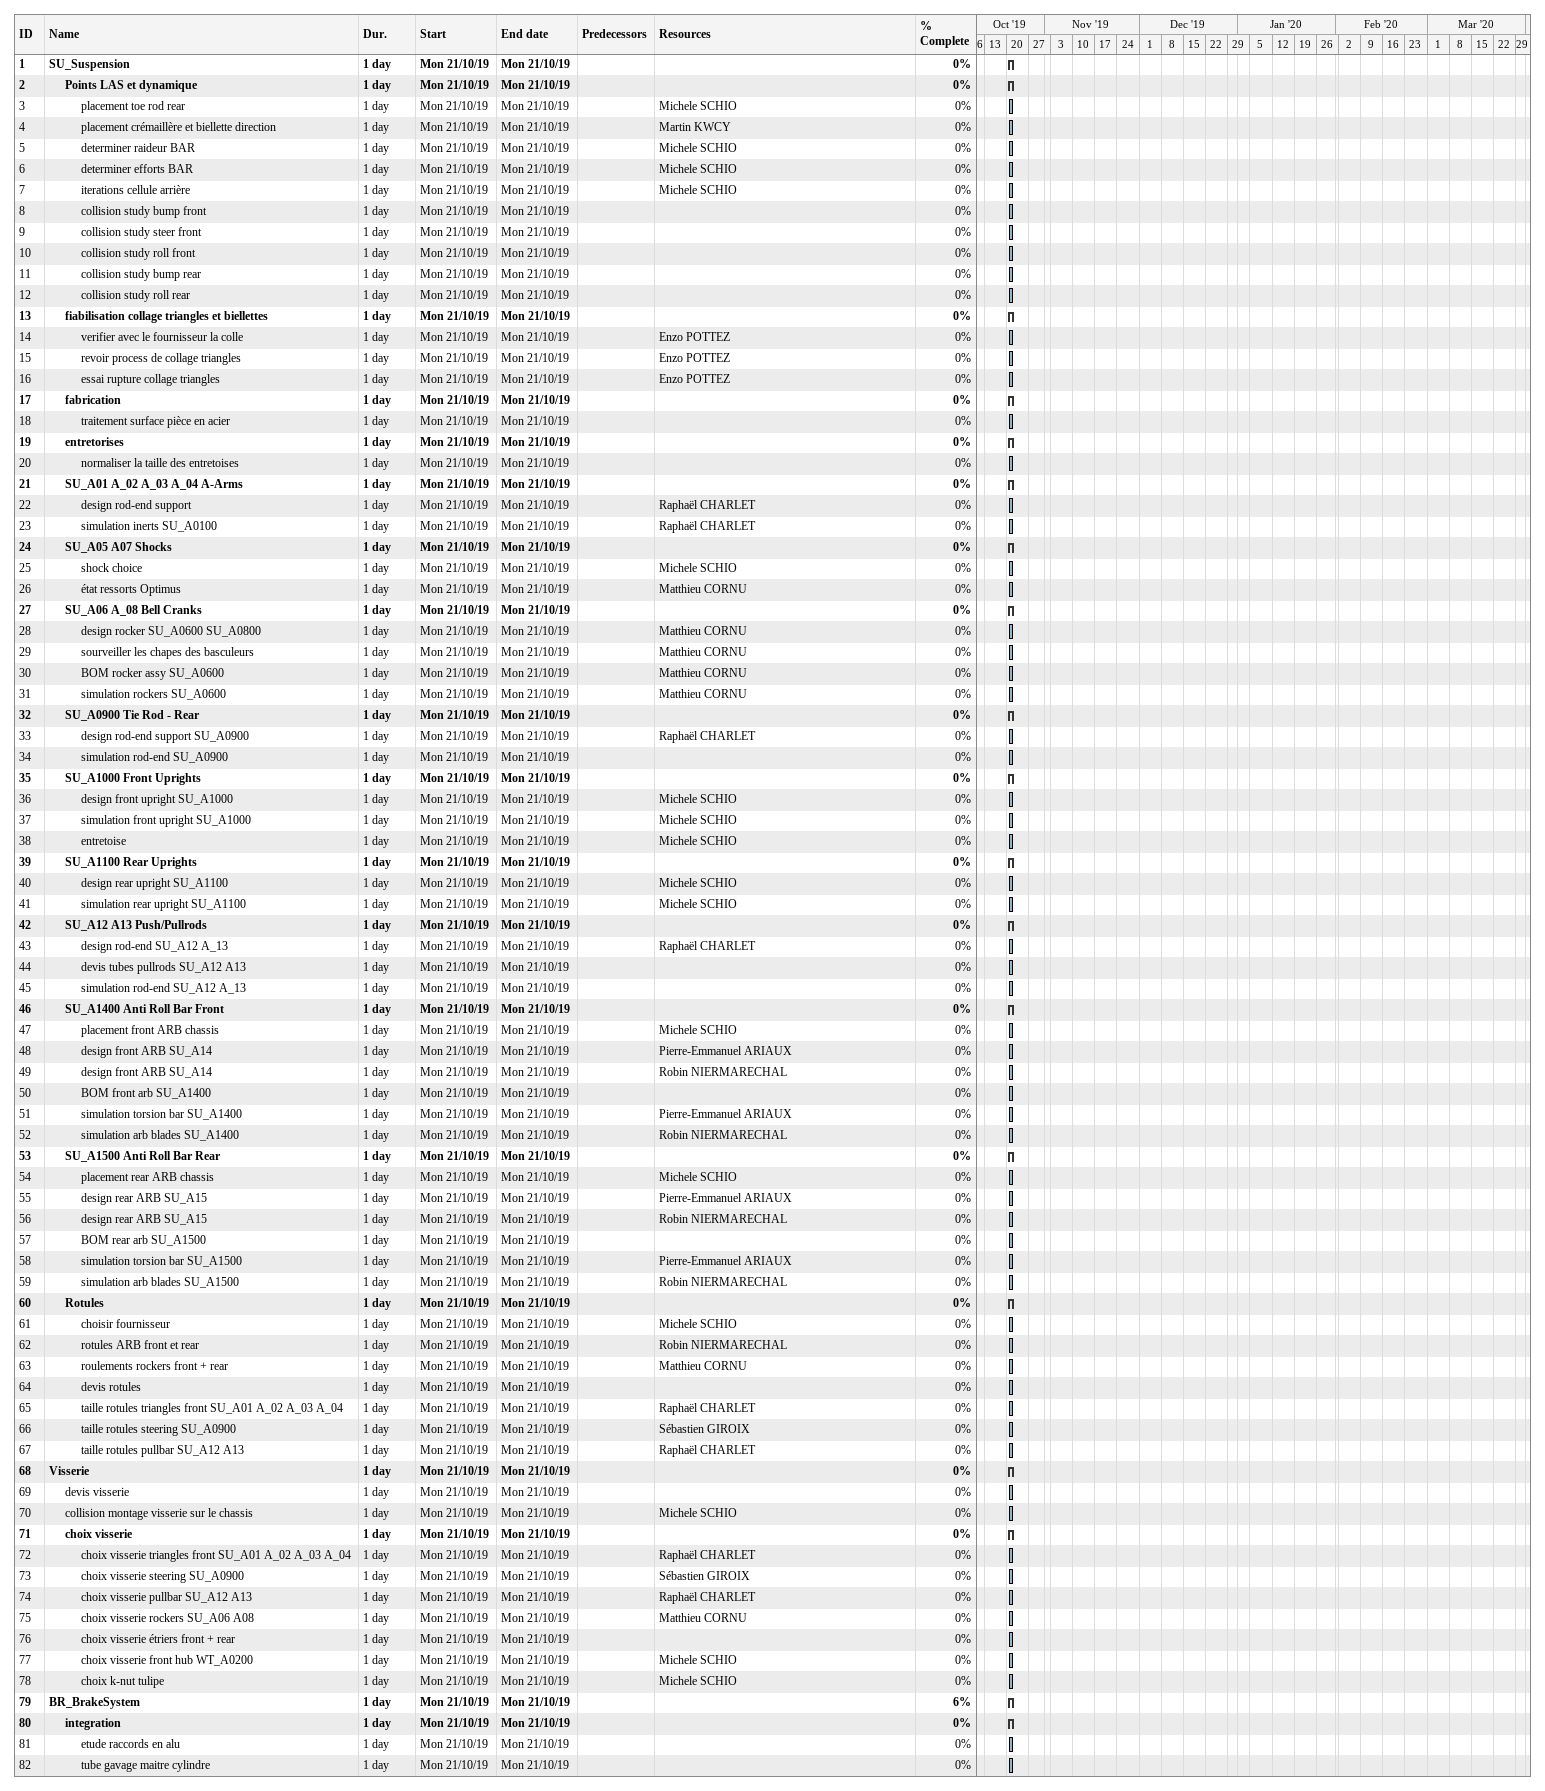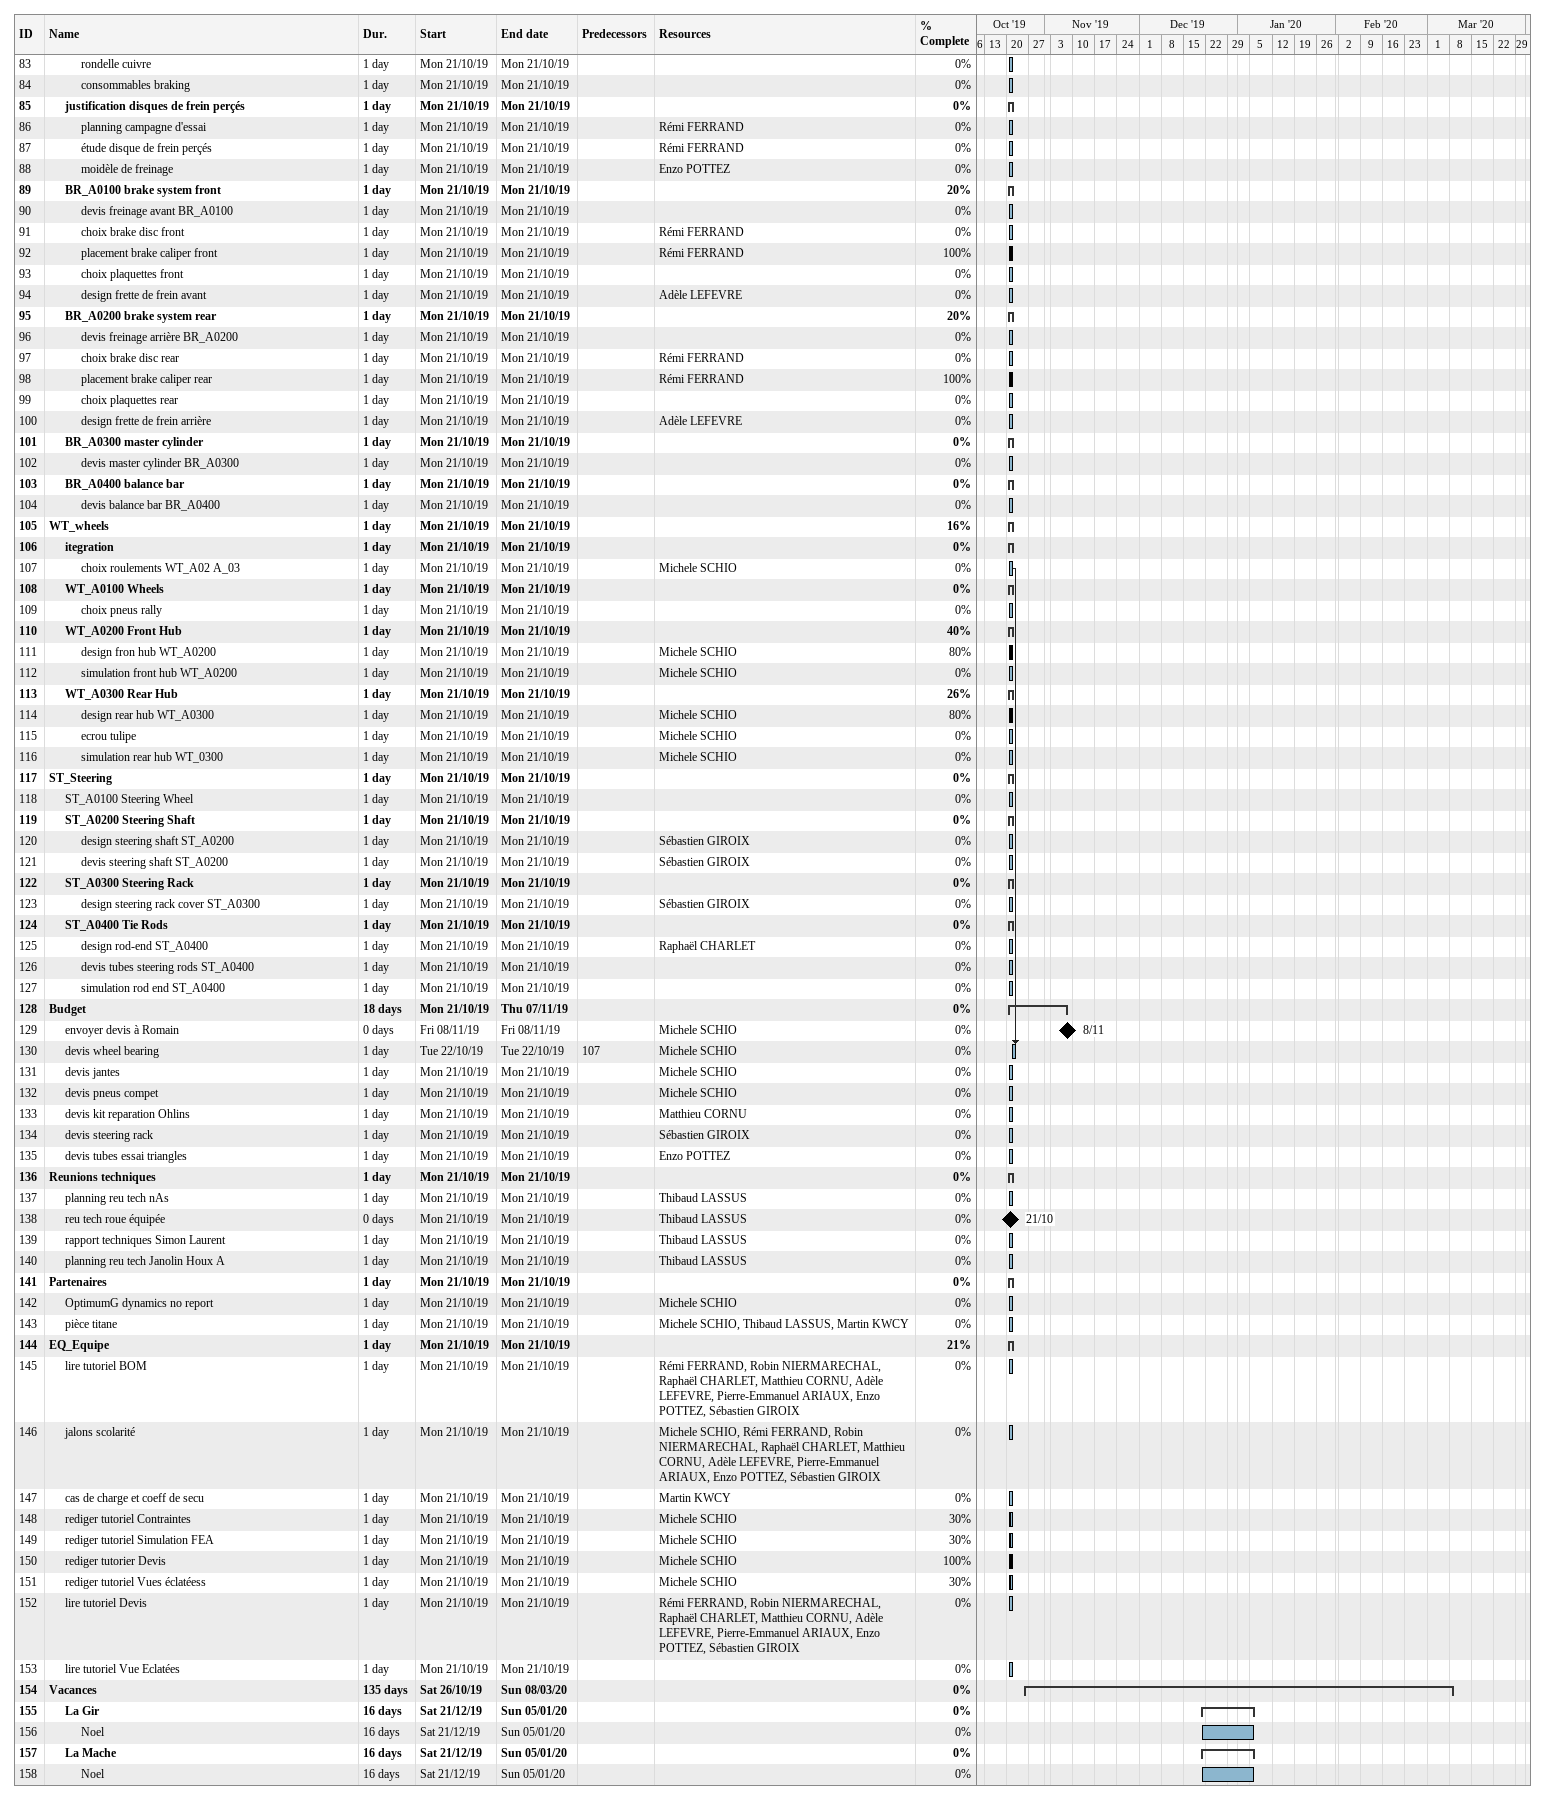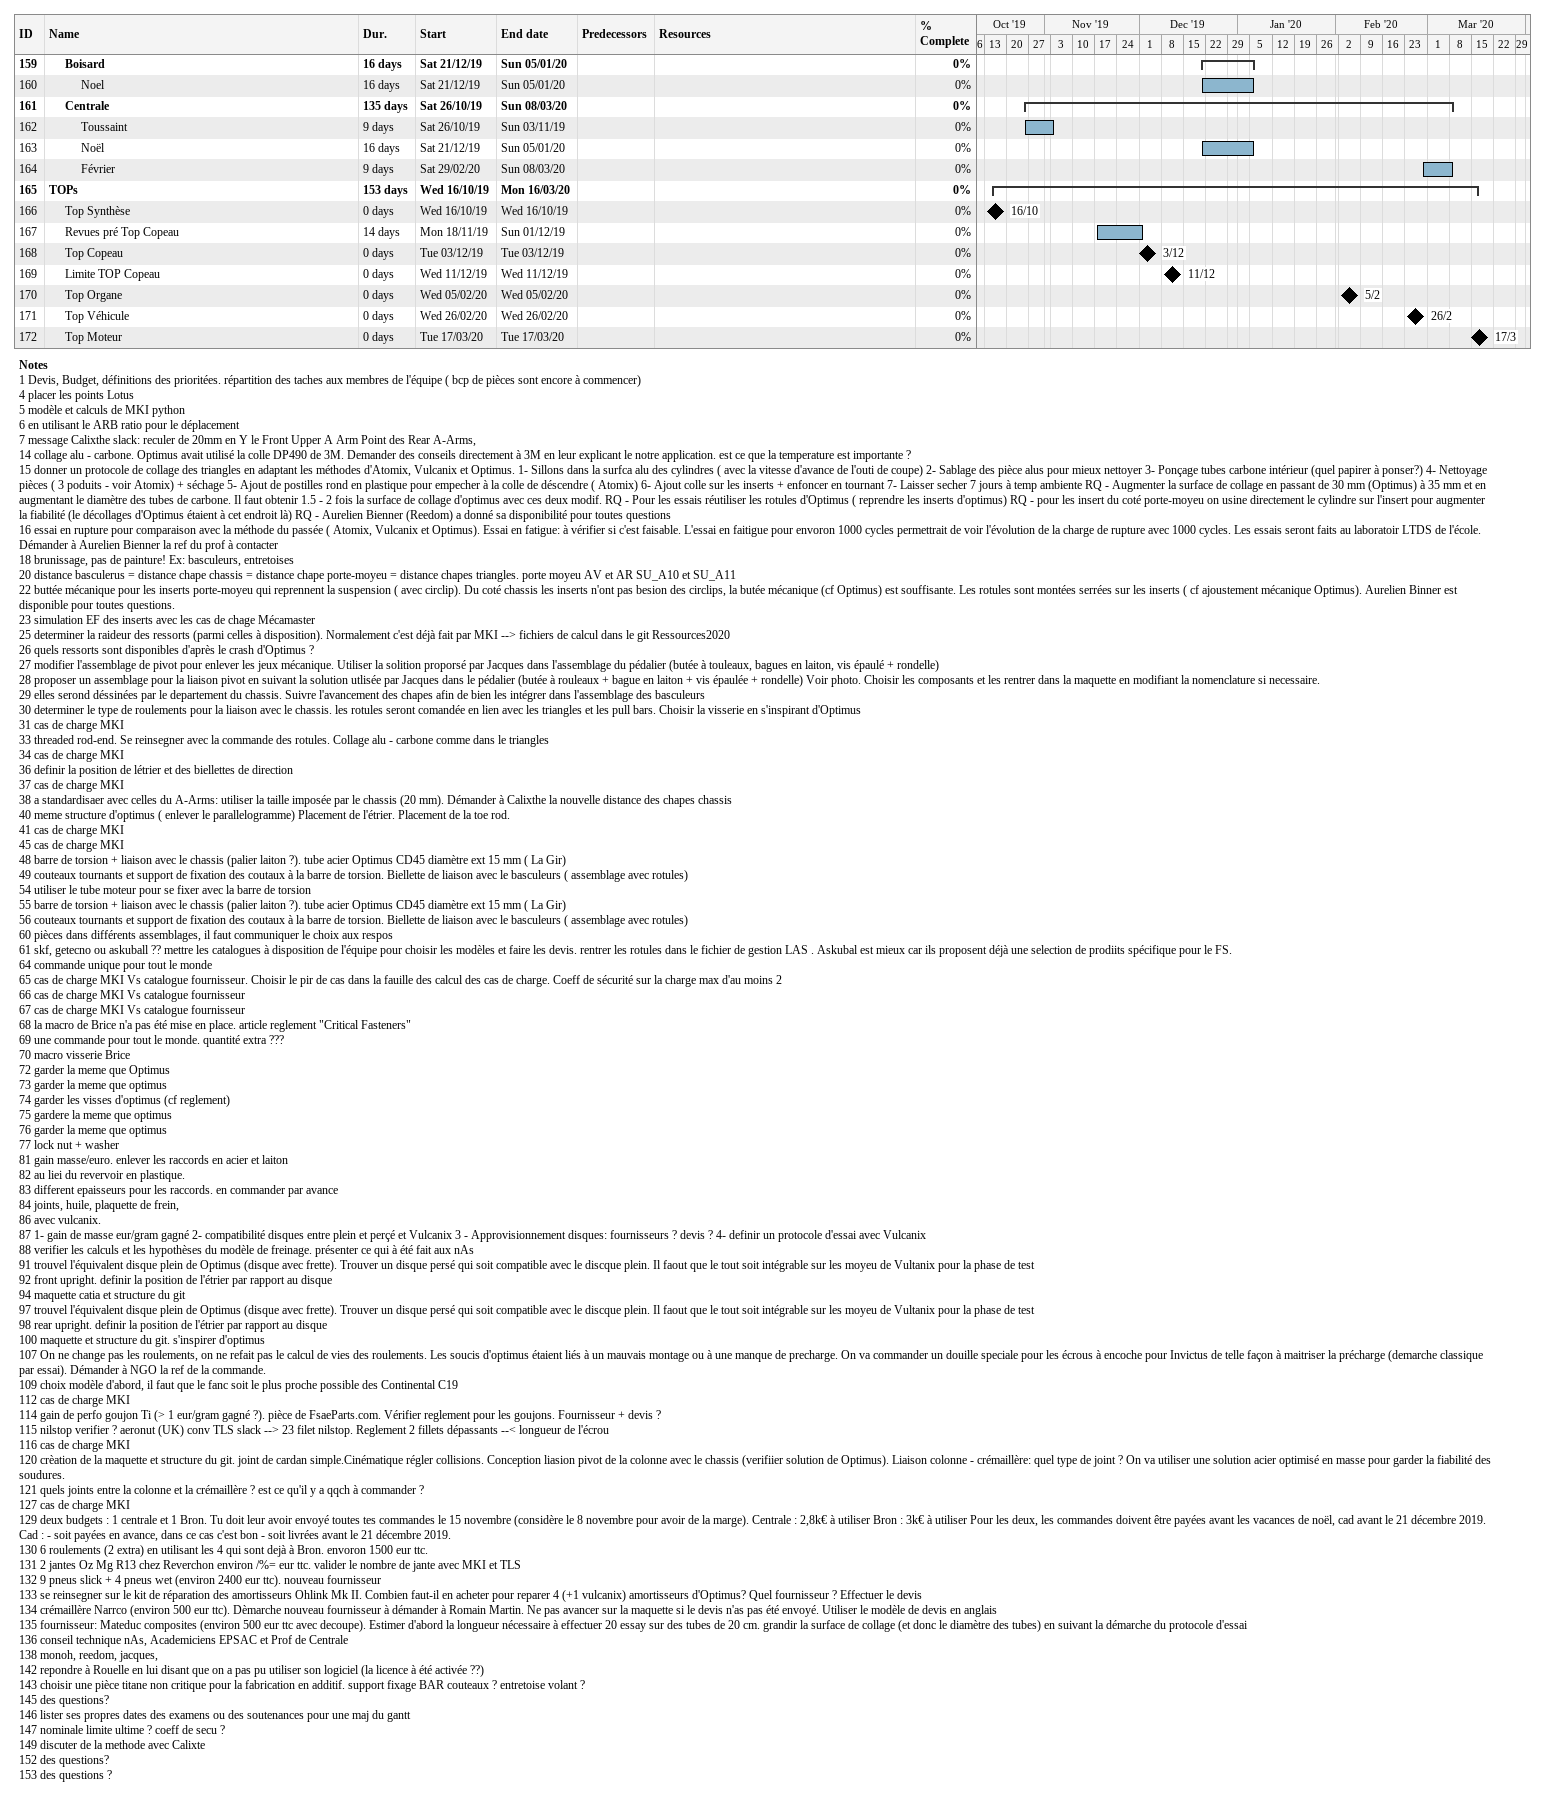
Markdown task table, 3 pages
| ID | Level | Task | Duration | Start | Finish | Predecessors | Resources | % complete |
|---|---|---|---|---|---|---|---|---|
| 1 | 1 | **SU_Suspension** | 1d | 2019-10-21 | 2019-10-21 |  |  | 0 |
| 2 | 2 | **Points LAS et dynamique** | 1d | 2019-10-21 | 2019-10-21 |  |  | 0 |
| 3 | 3 | placement toe rod rear | 1d | 2019-10-21 | 2019-10-21 |  | Michele SCHIO | 0 |
| 4 | 3 | placement crémaillère et biellette direction | 1d | 2019-10-21 | 2019-10-21 |  | Martin KWCY | 0 |
| 5 | 3 | determiner raideur BAR | 1d | 2019-10-21 | 2019-10-21 |  | Michele SCHIO | 0 |
| 6 | 3 | determiner efforts BAR | 1d | 2019-10-21 | 2019-10-21 |  | Michele SCHIO | 0 |
| 7 | 3 | iterations cellule arrière | 1d | 2019-10-21 | 2019-10-21 |  | Michele SCHIO | 0 |
| 8 | 3 | collision study bump front | 1d | 2019-10-21 | 2019-10-21 |  |  | 0 |
| 9 | 3 | collision study steer front | 1d | 2019-10-21 | 2019-10-21 |  |  | 0 |
| 10 | 3 | collision study roll front | 1d | 2019-10-21 | 2019-10-21 |  |  | 0 |
| 11 | 3 | collision study bump rear | 1d | 2019-10-21 | 2019-10-21 |  |  | 0 |
| 12 | 3 | collision study roll rear | 1d | 2019-10-21 | 2019-10-21 |  |  | 0 |
| 13 | 2 | **fiabilisation collage triangles et biellettes** | 1d | 2019-10-21 | 2019-10-21 |  |  | 0 |
| 14 | 3 | verifier avec le fournisseur la colle | 1d | 2019-10-21 | 2019-10-21 |  | Enzo POTTEZ | 0 |
| 15 | 3 | revoir process de collage triangles | 1d | 2019-10-21 | 2019-10-21 |  | Enzo POTTEZ | 0 |
| 16 | 3 | essai rupture collage triangles | 1d | 2019-10-21 | 2019-10-21 |  | Enzo POTTEZ | 0 |
| 17 | 2 | **fabrication** | 1d | 2019-10-21 | 2019-10-21 |  |  | 0 |
| 18 | 3 | traitement surface pièce en acier | 1d | 2019-10-21 | 2019-10-21 |  |  | 0 |
| 19 | 2 | **entretorises** | 1d | 2019-10-21 | 2019-10-21 |  |  | 0 |
| 20 | 3 | normaliser la taille des entretoises | 1d | 2019-10-21 | 2019-10-21 |  |  | 0 |
| 21 | 2 | **SU_A01 A_02 A_03 A_04 A-Arms** | 1d | 2019-10-21 | 2019-10-21 |  |  | 0 |
| 22 | 3 | design rod-end support | 1d | 2019-10-21 | 2019-10-21 |  | Raphaël CHARLET | 0 |
| 23 | 3 | simulation inerts SU_A0100 | 1d | 2019-10-21 | 2019-10-21 |  | Raphaël CHARLET | 0 |
| 24 | 2 | **SU_A05 A07 Shocks** | 1d | 2019-10-21 | 2019-10-21 |  |  | 0 |
| 25 | 3 | shock choice | 1d | 2019-10-21 | 2019-10-21 |  | Michele SCHIO | 0 |
| 26 | 3 | état ressorts Optimus | 1d | 2019-10-21 | 2019-10-21 |  | Matthieu CORNU | 0 |
| 27 | 2 | **SU_A06 A_08 Bell Cranks** | 1d | 2019-10-21 | 2019-10-21 |  |  | 0 |
| 28 | 3 | design rocker SU_A0600 SU_A0800 | 1d | 2019-10-21 | 2019-10-21 |  | Matthieu CORNU | 0 |
| 29 | 3 | sourveiller les chapes des basculeurs | 1d | 2019-10-21 | 2019-10-21 |  | Matthieu CORNU | 0 |
| 30 | 3 | BOM rocker assy SU_A0600 | 1d | 2019-10-21 | 2019-10-21 |  | Matthieu CORNU | 0 |
| 31 | 3 | simulation rockers SU_A0600 | 1d | 2019-10-21 | 2019-10-21 |  | Matthieu CORNU | 0 |
| 32 | 2 | **SU_A0900 Tie Rod - Rear** | 1d | 2019-10-21 | 2019-10-21 |  |  | 0 |
| 33 | 3 | design rod-end support SU_A0900 | 1d | 2019-10-21 | 2019-10-21 |  | Raphaël CHARLET | 0 |
| 34 | 3 | simulation rod-end SU_A0900 | 1d | 2019-10-21 | 2019-10-21 |  |  | 0 |
| 35 | 2 | **SU_A1000 Front Uprights** | 1d | 2019-10-21 | 2019-10-21 |  |  | 0 |
| 36 | 3 | design front upright SU_A1000 | 1d | 2019-10-21 | 2019-10-21 |  | Michele SCHIO | 0 |
| 37 | 3 | simulation front upright SU_A1000 | 1d | 2019-10-21 | 2019-10-21 |  | Michele SCHIO | 0 |
| 38 | 3 | entretoise | 1d | 2019-10-21 | 2019-10-21 |  | Michele SCHIO | 0 |
| 39 | 2 | **SU_A1100 Rear Uprights** | 1d | 2019-10-21 | 2019-10-21 |  |  | 0 |
| 40 | 3 | design rear upright SU_A1100 | 1d | 2019-10-21 | 2019-10-21 |  | Michele SCHIO | 0 |
| 41 | 3 | simulation rear upright SU_A1100 | 1d | 2019-10-21 | 2019-10-21 |  | Michele SCHIO | 0 |
| 42 | 2 | **SU_A12 A13 Push/Pullrods** | 1d | 2019-10-21 | 2019-10-21 |  |  | 0 |
| 43 | 3 | design rod-end SU_A12 A_13 | 1d | 2019-10-21 | 2019-10-21 |  | Raphaël CHARLET | 0 |
| 44 | 3 | devis tubes pullrods SU_A12 A13 | 1d | 2019-10-21 | 2019-10-21 |  |  | 0 |
| 45 | 3 | simulation rod-end SU_A12 A_13 | 1d | 2019-10-21 | 2019-10-21 |  |  | 0 |
| 46 | 2 | **SU_A1400 Anti Roll Bar Front** | 1d | 2019-10-21 | 2019-10-21 |  |  | 0 |
| 47 | 3 | placement front ARB chassis | 1d | 2019-10-21 | 2019-10-21 |  | Michele SCHIO | 0 |
| 48 | 3 | design front ARB SU_A14 | 1d | 2019-10-21 | 2019-10-21 |  | Pierre-Emmanuel ARIAUX | 0 |
| 49 | 3 | design front ARB SU_A14 | 1d | 2019-10-21 | 2019-10-21 |  | Robin NIERMARECHAL | 0 |
| 50 | 3 | BOM front arb SU_A1400 | 1d | 2019-10-21 | 2019-10-21 |  |  | 0 |
| 51 | 3 | simulation torsion bar SU_A1400 | 1d | 2019-10-21 | 2019-10-21 |  | Pierre-Emmanuel ARIAUX | 0 |
| 52 | 3 | simulation arb blades SU_A1400 | 1d | 2019-10-21 | 2019-10-21 |  | Robin NIERMARECHAL | 0 |
| 53 | 2 | **SU_A1500 Anti Roll Bar Rear** | 1d | 2019-10-21 | 2019-10-21 |  |  | 0 |
| 54 | 3 | placement rear ARB chassis | 1d | 2019-10-21 | 2019-10-21 |  | Michele SCHIO | 0 |
| 55 | 3 | design rear ARB SU_A15 | 1d | 2019-10-21 | 2019-10-21 |  | Pierre-Emmanuel ARIAUX | 0 |
| 56 | 3 | design rear ARB SU_A15 | 1d | 2019-10-21 | 2019-10-21 |  | Robin NIERMARECHAL | 0 |
| 57 | 3 | BOM rear arb SU_A1500 | 1d | 2019-10-21 | 2019-10-21 |  |  | 0 |
| 58 | 3 | simulation torsion bar SU_A1500 | 1d | 2019-10-21 | 2019-10-21 |  | Pierre-Emmanuel ARIAUX | 0 |
| 59 | 3 | simulation arb blades SU_A1500 | 1d | 2019-10-21 | 2019-10-21 |  | Robin NIERMARECHAL | 0 |
| 60 | 2 | **Rotules** | 1d | 2019-10-21 | 2019-10-21 |  |  | 0 |
| 61 | 3 | choisir fournisseur | 1d | 2019-10-21 | 2019-10-21 |  | Michele SCHIO | 0 |
| 62 | 3 | rotules ARB front et rear | 1d | 2019-10-21 | 2019-10-21 |  | Robin NIERMARECHAL | 0 |
| 63 | 3 | roulements rockers front + rear | 1d | 2019-10-21 | 2019-10-21 |  | Matthieu CORNU | 0 |
| 64 | 3 | devis rotules | 1d | 2019-10-21 | 2019-10-21 |  |  | 0 |
| 65 | 3 | taille rotules triangles front SU_A01 A_02 A_03 A_04 | 1d | 2019-10-21 | 2019-10-21 |  | Raphaël CHARLET | 0 |
| 66 | 3 | taille rotules steering SU_A0900 | 1d | 2019-10-21 | 2019-10-21 |  | Sébastien GIROIX | 0 |
| 67 | 3 | taille rotules pullbar SU_A12 A13 | 1d | 2019-10-21 | 2019-10-21 |  | Raphaël CHARLET | 0 |
| 68 | 1 | **Visserie** | 1d | 2019-10-21 | 2019-10-21 |  |  | 0 |
| 69 | 2 | devis visserie | 1d | 2019-10-21 | 2019-10-21 |  |  | 0 |
| 70 | 2 | collision montage visserie sur le chassis | 1d | 2019-10-21 | 2019-10-21 |  | Michele SCHIO | 0 |
| 71 | 2 | **choix visserie** | 1d | 2019-10-21 | 2019-10-21 |  |  | 0 |
| 72 | 3 | choix visserie triangles front SU_A01 A_02 A_03 A_04 | 1d | 2019-10-21 | 2019-10-21 |  | Raphaël CHARLET | 0 |
| 73 | 3 | choix visserie steering SU_A0900 | 1d | 2019-10-21 | 2019-10-21 |  | Sébastien GIROIX | 0 |
| 74 | 3 | choix visserie pullbar SU_A12 A13 | 1d | 2019-10-21 | 2019-10-21 |  | Raphaël CHARLET | 0 |
| 75 | 3 | choix visserie rockers SU_A06 A08 | 1d | 2019-10-21 | 2019-10-21 |  | Matthieu CORNU | 0 |
| 76 | 3 | choix visserie étriers front + rear | 1d | 2019-10-21 | 2019-10-21 |  |  | 0 |
| 77 | 3 | choix visserie front hub WT_A0200 | 1d | 2019-10-21 | 2019-10-21 |  | Michele SCHIO | 0 |
| 78 | 3 | choix k-nut tulipe | 1d | 2019-10-21 | 2019-10-21 |  | Michele SCHIO | 0 |
| 79 | 1 | **BR_BrakeSystem** | 1d | 2019-10-21 | 2019-10-21 |  |  | 6 |
| 80 | 2 | **integration** | 1d | 2019-10-21 | 2019-10-21 |  |  | 0 |
| 81 | 3 | etude raccords en alu | 1d | 2019-10-21 | 2019-10-21 |  |  | 0 |
| 82 | 3 | tube gavage maitre cylindre | 1d | 2019-10-21 | 2019-10-21 |  |  | 0 |
| 83 | 3 | rondelle cuivre | 1d | 2019-10-21 | 2019-10-21 |  |  | 0 |
| 84 | 3 | consommables braking | 1d | 2019-10-21 | 2019-10-21 |  |  | 0 |
| 85 | 2 | **justification disques de frein perçés** | 1d | 2019-10-21 | 2019-10-21 |  |  | 0 |
| 86 | 3 | planning campagne d'essai | 1d | 2019-10-21 | 2019-10-21 |  | Rémi FERRAND | 0 |
| 87 | 3 | étude disque de frein perçés | 1d | 2019-10-21 | 2019-10-21 |  | Rémi FERRAND | 0 |
| 88 | 3 | moidèle de freinage | 1d | 2019-10-21 | 2019-10-21 |  | Enzo POTTEZ | 0 |
| 89 | 2 | **BR_A0100 brake system front** | 1d | 2019-10-21 | 2019-10-21 |  |  | 20 |
| 90 | 3 | devis freinage avant BR_A0100 | 1d | 2019-10-21 | 2019-10-21 |  |  | 0 |
| 91 | 3 | choix brake disc front | 1d | 2019-10-21 | 2019-10-21 |  | Rémi FERRAND | 0 |
| 92 | 3 | placement brake caliper front | 1d | 2019-10-21 | 2019-10-21 |  | Rémi FERRAND | 100 |
| 93 | 3 | choix plaquettes front | 1d | 2019-10-21 | 2019-10-21 |  |  | 0 |
| 94 | 3 | design frette de frein avant | 1d | 2019-10-21 | 2019-10-21 |  | Adèle LEFEVRE | 0 |
| 95 | 2 | **BR_A0200 brake system rear** | 1d | 2019-10-21 | 2019-10-21 |  |  | 20 |
| 96 | 3 | devis freinage arrière BR_A0200 | 1d | 2019-10-21 | 2019-10-21 |  |  | 0 |
| 97 | 3 | choix brake disc rear | 1d | 2019-10-21 | 2019-10-21 |  | Rémi FERRAND | 0 |
| 98 | 3 | placement brake caliper rear | 1d | 2019-10-21 | 2019-10-21 |  | Rémi FERRAND | 100 |
| 99 | 3 | choix plaquettes rear | 1d | 2019-10-21 | 2019-10-21 |  |  | 0 |
| 100 | 3 | design frette de frein arrière | 1d | 2019-10-21 | 2019-10-21 |  | Adèle LEFEVRE | 0 |
| 101 | 2 | **BR_A0300 master cylinder** | 1d | 2019-10-21 | 2019-10-21 |  |  | 0 |
| 102 | 3 | devis master cylinder BR_A0300 | 1d | 2019-10-21 | 2019-10-21 |  |  | 0 |
| 103 | 2 | **BR_A0400 balance bar** | 1d | 2019-10-21 | 2019-10-21 |  |  | 0 |
| 104 | 3 | devis balance bar BR_A0400 | 1d | 2019-10-21 | 2019-10-21 |  |  | 0 |
| 105 | 1 | **WT_wheels** | 1d | 2019-10-21 | 2019-10-21 |  |  | 16 |
| 106 | 2 | **itegration** | 1d | 2019-10-21 | 2019-10-21 |  |  | 0 |
| 107 | 3 | choix roulements WT_A02 A_03 | 1d | 2019-10-21 | 2019-10-21 |  | Michele SCHIO | 0 |
| 108 | 2 | **WT_A0100 Wheels** | 1d | 2019-10-21 | 2019-10-21 |  |  | 0 |
| 109 | 3 | choix pneus rally | 1d | 2019-10-21 | 2019-10-21 |  |  | 0 |
| 110 | 2 | **WT_A0200 Front Hub** | 1d | 2019-10-21 | 2019-10-21 |  |  | 40 |
| 111 | 3 | design fron hub WT_A0200 | 1d | 2019-10-21 | 2019-10-21 |  | Michele SCHIO | 80 |
| 112 | 3 | simulation front hub WT_A0200 | 1d | 2019-10-21 | 2019-10-21 |  | Michele SCHIO | 0 |
| 113 | 2 | **WT_A0300 Rear Hub** | 1d | 2019-10-21 | 2019-10-21 |  |  | 26 |
| 114 | 3 | design rear hub WT_A0300 | 1d | 2019-10-21 | 2019-10-21 |  | Michele SCHIO | 80 |
| 115 | 3 | ecrou tulipe | 1d | 2019-10-21 | 2019-10-21 |  | Michele SCHIO | 0 |
| 116 | 3 | simulation rear hub WT_0300 | 1d | 2019-10-21 | 2019-10-21 |  | Michele SCHIO | 0 |
| 117 | 1 | **ST_Steering** | 1d | 2019-10-21 | 2019-10-21 |  |  | 0 |
| 118 | 2 | ST_A0100 Steering Wheel | 1d | 2019-10-21 | 2019-10-21 |  |  | 0 |
| 119 | 2 | **ST_A0200 Steering Shaft** | 1d | 2019-10-21 | 2019-10-21 |  |  | 0 |
| 120 | 3 | design steering shaft ST_A0200 | 1d | 2019-10-21 | 2019-10-21 |  | Sébastien GIROIX | 0 |
| 121 | 3 | devis steering shaft ST_A0200 | 1d | 2019-10-21 | 2019-10-21 |  | Sébastien GIROIX | 0 |
| 122 | 2 | **ST_A0300 Steering Rack** | 1d | 2019-10-21 | 2019-10-21 |  |  | 0 |
| 123 | 3 | design steering rack cover ST_A0300 | 1d | 2019-10-21 | 2019-10-21 |  | Sébastien GIROIX | 0 |
| 124 | 2 | **ST_A0400 Tie Rods** | 1d | 2019-10-21 | 2019-10-21 |  |  | 0 |
| 125 | 3 | design rod-end ST_A0400 | 1d | 2019-10-21 | 2019-10-21 |  | Raphaël CHARLET | 0 |
| 126 | 3 | devis tubes steering rods ST_A0400 | 1d | 2019-10-21 | 2019-10-21 |  |  | 0 |
| 127 | 3 | simulation rod end ST_A0400 | 1d | 2019-10-21 | 2019-10-21 |  |  | 0 |
| 128 | 1 | **Budget** | 18d | 2019-10-21 | 2019-11-07 |  |  | 0 |
| 129 | 2 | envoyer devis à Romain | 0d | 2019-11-08 | 2019-11-08 |  | Michele SCHIO | 0 |
| 130 | 2 | devis wheel bearing | 1d | 2019-10-22 | 2019-10-22 | 107 | Michele SCHIO | 0 |
| 131 | 2 | devis jantes | 1d | 2019-10-21 | 2019-10-21 |  | Michele SCHIO | 0 |
| 132 | 2 | devis pneus compet | 1d | 2019-10-21 | 2019-10-21 |  | Michele SCHIO | 0 |
| 133 | 2 | devis kit reparation Ohlins | 1d | 2019-10-21 | 2019-10-21 |  | Matthieu CORNU | 0 |
| 134 | 2 | devis steering rack | 1d | 2019-10-21 | 2019-10-21 |  | Sébastien GIROIX | 0 |
| 135 | 2 | devis tubes essai triangles | 1d | 2019-10-21 | 2019-10-21 |  | Enzo POTTEZ | 0 |
| 136 | 1 | **Reunions techniques** | 1d | 2019-10-21 | 2019-10-21 |  |  | 0 |
| 137 | 2 | planning reu tech nAs | 1d | 2019-10-21 | 2019-10-21 |  | Thibaud LASSUS | 0 |
| 138 | 2 | reu tech roue équipée | 0d | 2019-10-21 | 2019-10-21 |  | Thibaud LASSUS | 0 |
| 139 | 2 | rapport techniques Simon Laurent | 1d | 2019-10-21 | 2019-10-21 |  | Thibaud LASSUS | 0 |
| 140 | 2 | planning reu tech Janolin Houx A | 1d | 2019-10-21 | 2019-10-21 |  | Thibaud LASSUS | 0 |
| 141 | 1 | **Partenaires** | 1d | 2019-10-21 | 2019-10-21 |  |  | 0 |
| 142 | 2 | OptimumG dynamics no report | 1d | 2019-10-21 | 2019-10-21 |  | Michele SCHIO | 0 |
| 143 | 2 | pièce titane | 1d | 2019-10-21 | 2019-10-21 |  | Michele SCHIO, Thibaud LASSUS, Martin KWCY | 0 |
| 144 | 1 | **EQ_Equipe** | 1d | 2019-10-21 | 2019-10-21 |  |  | 21 |
| 145 | 2 | lire tutoriel BOM | 1d | 2019-10-21 | 2019-10-21 |  | Rémi FERRAND, Robin NIERMARECHAL, Raphaël CHARLET, Matthieu CORNU, Adèle LEFEVRE, Pierre-Emmanuel ARIAUX, Enzo POTTEZ, Sébastien GIROIX | 0 |
| 146 | 2 | jalons scolarité | 1d | 2019-10-21 | 2019-10-21 |  | Michele SCHIO, Rémi FERRAND, Robin NIERMARECHAL, Raphaël CHARLET, Matthieu CORNU, Adèle LEFEVRE, Pierre-Emmanuel ARIAUX, Enzo POTTEZ, Sébastien GIROIX | 0 |
| 147 | 2 | cas de charge et coeff de secu | 1d | 2019-10-21 | 2019-10-21 |  | Martin KWCY | 0 |
| 148 | 2 | rediger tutoriel Contraintes | 1d | 2019-10-21 | 2019-10-21 |  | Michele SCHIO | 30 |
| 149 | 2 | rediger tutoriel Simulation FEA | 1d | 2019-10-21 | 2019-10-21 |  | Michele SCHIO | 30 |
| 150 | 2 | rediger tutorier Devis | 1d | 2019-10-21 | 2019-10-21 |  | Michele SCHIO | 100 |
| 151 | 2 | rediger tutoriel Vues éclatéess | 1d | 2019-10-21 | 2019-10-21 |  | Michele SCHIO | 30 |
| 152 | 2 | lire tutoriel Devis | 1d | 2019-10-21 | 2019-10-21 |  | Rémi FERRAND, Robin NIERMARECHAL, Raphaël CHARLET, Matthieu CORNU, Adèle LEFEVRE, Pierre-Emmanuel ARIAUX, Enzo POTTEZ, Sébastien GIROIX | 0 |
| 153 | 2 | lire tutoriel Vue Eclatées | 1d | 2019-10-21 | 2019-10-21 |  |  | 0 |
| 154 | 1 | **Vacances** | 135d | 2019-10-26 | 2020-03-08 |  |  | 0 |
| 155 | 2 | **La Gir** | 16d | 2019-12-21 | 2020-01-05 |  |  | 0 |
| 156 | 3 | Noel | 16d | 2019-12-21 | 2020-01-05 |  |  | 0 |
| 157 | 2 | **La Mache** | 16d | 2019-12-21 | 2020-01-05 |  |  | 0 |
| 158 | 3 | Noel | 16d | 2019-12-21 | 2020-01-05 |  |  | 0 |
| 159 | 2 | **Boisard** | 16d | 2019-12-21 | 2020-01-05 |  |  | 0 |
| 160 | 3 | Noel | 16d | 2019-12-21 | 2020-01-05 |  |  | 0 |
| 161 | 2 | **Centrale** | 135d | 2019-10-26 | 2020-03-08 |  |  | 0 |
| 162 | 3 | Toussaint | 9d | 2019-10-26 | 2019-11-03 |  |  | 0 |
| 163 | 3 | Noël | 16d | 2019-12-21 | 2020-01-05 |  |  | 0 |
| 164 | 3 | Février | 9d | 2020-02-29 | 2020-03-08 |  |  | 0 |
| 165 | 1 | **TOPs** | 153d | 2019-10-16 | 2020-03-16 |  |  | 0 |
| 166 | 2 | Top Synthèse | 0d | 2019-10-16 | 2019-10-16 |  |  | 0 |
| 167 | 2 | Revues pré Top Copeau | 14d | 2019-11-18 | 2019-12-01 |  |  | 0 |
| 168 | 2 | Top Copeau | 0d | 2019-12-03 | 2019-12-03 |  |  | 0 |
| 169 | 2 | Limite TOP Copeau | 0d | 2019-12-11 | 2019-12-11 |  |  | 0 |
| 170 | 2 | Top Organe | 0d | 2020-02-05 | 2020-02-05 |  |  | 0 |
| 171 | 2 | Top Véhicule | 0d | 2020-02-26 | 2020-02-26 |  |  | 0 |
| 172 | 2 | Top Moteur | 0d | 2020-03-17 | 2020-03-17 |  |  | 0 |

Notes
- 1: Devis, Budget, définitions des prioritées. répartition des taches aux membres de l'équipe ( bcp de pièces sont encore à commencer)
- 4: placer les points Lotus
- 5: modèle et calculs de MKI python
- 6: en utilisant le ARB ratio pour le déplacement
- 7: message Calixthe slack: reculer de 20mm en Y le Front Upper A Arm Point des Rear A-Arms,
- 14: collage alu - carbone. Optimus avait utilisé la colle DP490 de 3M. Demander des conseils directement à 3M en leur explicant le notre application. est ce que la temperature est importante ?
- 15: donner un protocole de collage des triangles en adaptant les méthodes d'Atomix, Vulcanix et Optimus. 1- Sillons dans la surfca alu des cylindres ( avec la vitesse d'avance de l'outi de coupe) 2- Sablage des pièce alus pour mieux nettoyer 3- Ponçage tubes carbone intérieur (quel papirer à ponser?) 4- Nettoyage pièces ( 3 poduits - voir Atomix) + séchage 5- Ajout de postilles rond en plastique pour empecher à la colle de déscendre ( Atomix) 6- Ajout colle sur les inserts + enfoncer en tournant 7- Laisser secher 7 jours à temp ambiente RQ - Augmenter la surface de collage en passant de 30 mm (Optimus) à 35 mm et en augmentant le diamètre des tubes de carbone. Il faut obtenir 1.5 - 2 fois la surface de collage d'optimus avec ces deux modif. RQ - Pour les essais réutiliser les rotules d'Optimus ( reprendre les inserts d'optimus) RQ - pour les insert du coté porte-moyeu on usine directement le cylindre sur l'insert pour augmenter la fiabilité (le décollages d'Optimus étaient à cet endroit là) RQ - Aurelien Bienner (Reedom) a donné sa disponibilité pour toutes questions
- 16: essai en rupture pour comparaison avec la méthode du passée ( Atomix, Vulcanix et Optimus). Essai en fatigue: à vérifier si c'est faisable. L'essai en faitigue pour envoron 1000 cycles permettrait de voir l'évolution de la charge de rupture avec 1000 cycles. Les essais seront faits au laboratoir LTDS de l'école. Démander à Aurelien Bienner la ref du prof à contacter
- 18: brunissage, pas de painture! Ex: basculeurs, entretoises
- 20: distance basculerus = distance chape chassis = distance chape porte-moyeu = distance chapes triangles. porte moyeu AV et AR SU_A10 et SU_A11
- 22: buttée mécanique pour les inserts porte-moyeu qui reprennent la suspension ( avec circlip). Du coté chassis les inserts n'ont pas besion des circlips, la butée mécanique (cf Optimus) est souffisante. Les rotules sont montées serrées sur les inserts ( cf ajoustement mécanique Optimus). Aurelien Binner est disponible pour toutes questions.
- 23: simulation EF des inserts avec les cas de chage Mécamaster
- 25: determiner la raideur des ressorts (parmi celles à disposition). Normalement c'est déjà fait par MKI --> fichiers de calcul dans le git Ressources2020
- 26: quels ressorts sont disponibles d'après le crash d'Optimus ?
- 27: modifier l'assemblage de pivot pour enlever les jeux mécanique. Utiliser la solition proporsé par Jacques dans l'assemblage du pédalier (butée à touleaux, bagues en laiton, vis épaulé + rondelle)
- 28: proposer un assemblage pour la liaison pivot en suivant la solution utlisée par Jacques dans le pédalier (butée à rouleaux + bague en laiton + vis épaulée + rondelle) Voir photo. Choisir les composants et les rentrer dans la maquette en modifiant la nomenclature si necessaire.
- 29: elles serond déssinées par le departement du chassis. Suivre l'avancement des chapes afin de bien les intégrer dans l'assemblage des basculeurs
- 30: determiner le type de roulements pour la liaison avec le chassis. les rotules seront comandée en lien avec les triangles et les pull bars. Choisir la visserie en s'inspirant d'Optimus
- 31: cas de charge MKI
- 33: threaded rod-end. Se reinsegner avec la commande des rotules. Collage alu - carbone comme dans le triangles
- 34: cas de charge MKI
- 36: definir la position de létrier et des biellettes de direction
- 37: cas de charge MKI
- 38: a standardisaer avec celles du A-Arms: utiliser la taille imposée par le chassis (20 mm). Démander à Calixthe la nouvelle distance des chapes chassis
- 40: meme structure d'optimus ( enlever le parallelogramme) Placement de l'étrier. Placement de la toe rod.
- 41: cas de charge MKI
- 45: cas de charge MKI
- 48: barre de torsion + liaison avec le chassis (palier laiton ?). tube acier Optimus CD45 diamètre ext 15 mm ( La Gir)
- 49: couteaux tournants et support de fixation des coutaux à la barre de torsion. Biellette de liaison avec le basculeurs ( assemblage avec rotules)
- 54: utiliser le tube moteur pour se fixer avec la barre de torsion
- 55: barre de torsion + liaison avec le chassis (palier laiton ?). tube acier Optimus CD45 diamètre ext 15 mm ( La Gir)
- 56: couteaux tournants et support de fixation des coutaux à la barre de torsion. Biellette de liaison avec le basculeurs ( assemblage avec rotules)
- 60: pièces dans différents assemblages, il faut communiquer le choix aux respos
- 61: skf, getecno ou askuball ?? mettre les catalogues à disposition de l'équipe pour choisir les modèles et faire les devis. rentrer les rotules dans le fichier de gestion LAS . Askubal est mieux car ils proposent déjà une selection de prodiits spécifique pour le FS.
- 64: commande unique pour tout le monde
- 65: cas de charge MKI Vs catalogue fournisseur. Choisir le pir de cas dans la fauille des calcul des cas de charge. Coeff de sécurité sur la charge max d'au moins 2
- 66: cas de charge MKI Vs catalogue fournisseur
- 67: cas de charge MKI Vs catalogue fournisseur
- 68: la macro de Brice n'a pas été mise en place. article reglement "Critical Fasteners"
- 69: une commande pour tout le monde. quantité extra ???
- 70: macro visserie Brice
- 72: garder la meme que Optimus
- 73: garder la meme que optimus
- 74: garder les visses d'optimus (cf reglement)
- 75: gardere la meme que optimus
- 76: garder la meme que optimus
- 77: lock nut + washer
- 81: gain masse/euro. enlever les raccords en acier et laiton
- 82: au liei du revervoir en plastique.
- 83: different epaisseurs pour les raccords. en commander par avance
- 84: joints, huile, plaquette de frein,
- 86: avec vulcanix.
- 87: 1- gain de masse eur/gram gagné 2- compatibilité disques entre plein et perçé et Vulcanix 3 - Approvisionnement disques: fournisseurs ? devis ? 4- definir un protocole d'essai avec Vulcanix
- 88: verifier les calculs et les hypothèses du modèle de freinage. présenter ce qui à été fait aux nAs
- 91: trouvel l'équivalent disque plein de Optimus (disque avec frette). Trouver un disque persé qui soit compatible avec le discque plein. Il faout que le tout soit intégrable sur les moyeu de Vultanix pour la phase de test
- 92: front upright. definir la position de l'étrier par rapport au disque
- 94: maquette catia et structure du git
- 97: trouvel l'équivalent disque plein de Optimus (disque avec frette). Trouver un disque persé qui soit compatible avec le discque plein. Il faout que le tout soit intégrable sur les moyeu de Vultanix pour la phase de test
- 98: rear upright. definir la position de l'étrier par rapport au disque
- 100: maquette et structure du git. s'inspirer d'optimus
- 107: On ne change pas les roulements, on ne refait pas le calcul de vies des roulements. Les soucis d'optimus étaient liés à un mauvais montage ou à une manque de precharge. On va commander un douille speciale pour les écrous à encoche pour Invictus de telle façon à maitriser la précharge (demarche classique par essai). Démander à NGO la ref de la commande.
- 109: choix modèle d'abord, il faut que le fanc soit le plus proche possible des Continental C19
- 112: cas de charge MKI
- 114: gain de perfo goujon Ti (> 1 eur/gram gagné ?). pièce de FsaeParts.com. Vérifier reglement pour les goujons. Fournisseur + devis ?
- 115: nilstop verifier ? aeronut (UK) conv TLS slack --> 23 filet nilstop. Reglement 2 fillets dépassants --< longueur de l'écrou
- 116: cas de charge MKI
- 120: crèation de la maquette et structure du git. joint de cardan simple.Cinématique régler collisions. Conception liasion pivot de la colonne avec le chassis (verifiier solution de Optimus). Liaison colonne - crémaillère: quel type de joint ? On va utiliser une solution acier optimisé en masse pour garder la fiabilité des soudures.
- 121: quels joints entre la colonne et la crémaillère ? est ce qu'il y a qqch à commander ?
- 127: cas de charge MKI
- 129: deux budgets : 1 centrale et 1 Bron. Tu doit leur avoir envoyé toutes tes commandes le 15 novembre (considère le 8 novembre pour avoir de la marge). Centrale : 2,8k€ à utiliser Bron : 3k€ à utiliser Pour les deux, les commandes doivent être payées avant les vacances de noël, cad avant le 21 décembre 2019. Cad : - soit payées en avance, dans ce cas c'est bon - soit livrées avant le 21 décembre 2019.
- 130: 6 roulements (2 extra) en utilisant les 4 qui sont dejà à Bron. envoron 1500 eur ttc.
- 131: 2 jantes Oz Mg R13 chez Reverchon environ /%= eur ttc. valider le nombre de jante avec MKI et TLS
- 132: 9 pneus slick + 4 pneus wet (environ 2400 eur ttc). nouveau fournisseur
- 133: se reinsegner sur le kit de réparation des amortisseurs Ohlink Mk II. Combien faut-il en acheter pour reparer 4 (+1 vulcanix) amortisseurs d'Optimus? Quel fournisseur ? Effectuer le devis
- 134: crémaillère Narrco (environ 500 eur ttc). Dèmarche nouveau fournisseur à démander à Romain Martin. Ne pas avancer sur la maquette si le devis n'as pas été envoyé. Utiliser le modèle de devis en anglais
- 135: fournisseur: Mateduc composites (environ 500 eur ttc avec decoupe). Estimer d'abord la longueur nécessaire à effectuer 20 essay sur des tubes de 20 cm. grandir la surface de collage (et donc le diamètre des tubes) en suivant la démarche du protocole d'essai
- 136: conseil technique nAs, Academiciens EPSAC et Prof de Centrale
- 138: monoh, reedom, jacques,
- 142: repondre à Rouelle en lui disant que on a pas pu utiliser son logiciel (la licence à été activée ??)
- 143: choisir une pièce titane non critique pour la fabrication en additif. support fixage BAR couteaux ? entretoise volant ?
- 145: des questions?
- 146: lister ses propres dates des examens ou des soutenances pour une maj du gantt
- 147: nominale limite ultime ? coeff de secu ?
- 149: discuter de la methode avec Calixte
- 152: des questions?
- 153: des questions ?
